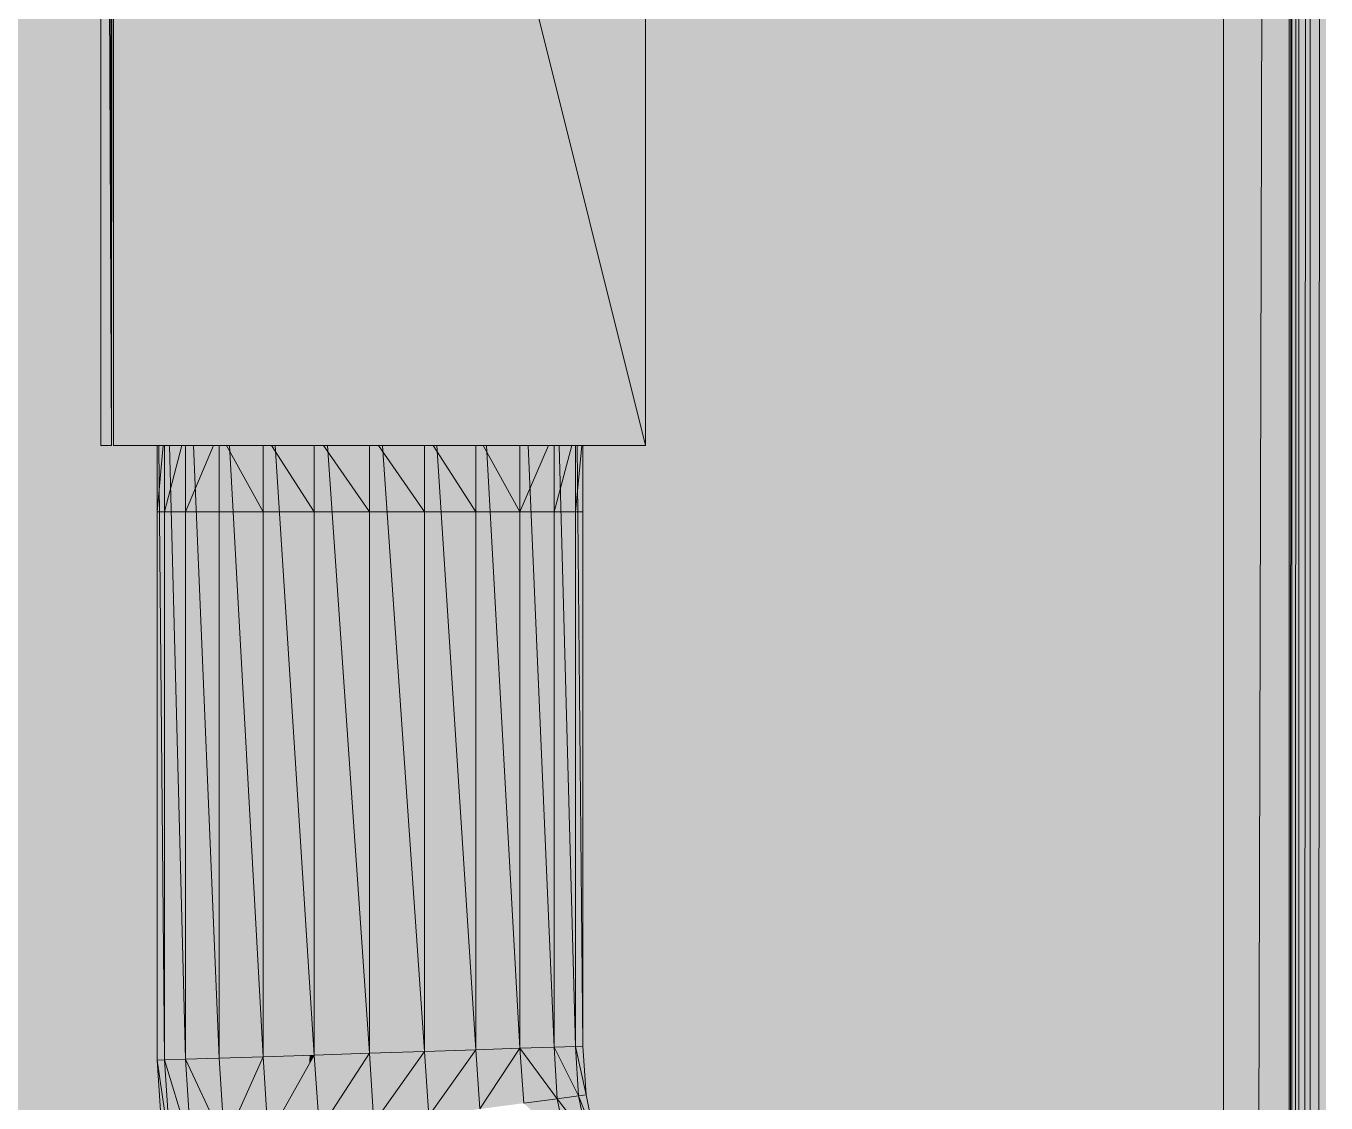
# Model space of a CAD drawing. Header units: millimetres. Extents: x 365175 to 2667127, y -330297 to -162108.
# Drawn here: x 2234770.6 to 2234829.3, y -326606.5 to -326557.9 of the extents above; entities that cross this region are included whole.
import ezdxf

# ---------------------------------------------------------------- set-up
doc = ezdxf.new("R2010")
doc.units = ezdxf.units.MM
doc.header["$MEASUREMENT"] = 0

# ---------------------------------------------------------------- blocks, each defined once
blk = doc.blocks.new('Élément de coupe_1359_3', base_point=(1963539.321, -327096.824))
at = {"linetype": 'Continuous', "lineweight": 0, "true_color": 0x000000}
h = blk.add_hatch(color=18, dxfattribs=at)
h.paths.add_polyline_path([(2231963.805, -327096.824), (2234824.646, -327096.824), (2234824.646, -326637.824), (2234809.835, -326637.824), (2234805.755, -326637.557), (2234801.447, -326636.699), (2234797.283, -326635.285), (2234793.336, -326633.34), (2234789.688, -326630.897), (2234786.376, -326627.997), (2234783.472, -326624.691), (2234781.036, -326621.034), (2234779.092, -326617.09), (2234777.676, -326612.926), (2234776.812, -326608.613), (2234776.548, -326604.539), (2234776.548, -326576.824), (2234774.008, -326576.824), (2234774.008, -326480.824), (2234798.575, -326480.824), (2234798.575, -326576.824), (2234795.75, -326576.824), (2234795.75, -326603.91), (2234795.894, -326606.101), (2234796.266, -326607.946), (2234796.866, -326609.728), (2234797.694, -326611.415), (2234798.738, -326612.979), (2234799.986, -326614.393), (2234801.402, -326615.633), (2234802.962, -326616.678), (2234804.641, -326617.51), (2234806.429, -326618.115), (2234808.277, -326618.482), (2234810.461, -326618.625), (2234824.646, -326618.625), (2234824.646, -326281.824), (2234812.642, -326281.824), (2234812.642, -326101.824), (2234824.646, -326101.824), (2234824.646, -325918.824), (2235139.587, -325918.824), (2235139.587, -326101.824), (2235151.59, -326101.824), (2235151.59, -326196.824), (2235463.648, -326196.824), (2235463.648, -323596.824), (2231963.805, -323596.824)])
h.paths.add_polyline_path([(2234755.674, -326308.866), (2234755.28, -326211.805), (2234757.37, -326117.259), (2234762.367, -326117.259), (2234781.849, -325235.832), (2234805.85, -325235.734), (2234805.85, -325340.181), (2234789.064, -326099.611), (2234790.897, -326099.611), (2234791.434, -326231.968), (2234789.345, -326326.513), (2234779.745, -326326.513), (2234779.678, -326310.1), (2234760.404, -326310.1), (2234760.4, -326308.866)], flags=0)
blk = doc.blocks.new('Élément de coupe_1366_3', base_point=(1963539.321, -327096.824))
at = {"linetype": 'Continuous', "lineweight": 0, "true_color": 0x000000}
for points in [[(2234824.646, -326618.625), (2234826.202, -326618.625), (2234827.109, -326281.824), (2234824.646, -326281.824)], [(2234824.646, -326618.625), (2234826.202, -326618.625), (2234827.109, -326281.824), (2234824.646, -326281.824)], [(2234824.647, -327196.224), (2234827.601, -327196.224), (2234827.601, -326281.824), (2234827.109, -326281.824), (2234826.202, -326618.625), (2234826.948, -326618.625), (2234826.972, -326618.984), (2234826.994, -326619.973), (2234827.012, -326621.524), (2234827.027, -326623.531), (2234827.035, -326625.858), (2234827.038, -326628.347), (2234827.035, -326630.827), (2234827.025, -326633.13), (2234827.011, -326635.099), (2234826.992, -326636.599), (2234826.97, -326637.528), (2234826.946, -326637.824), (2234826.15, -326637.824)], [(2234824.647, -327196.224), (2234827.601, -327196.224), (2234827.601, -326281.824), (2234827.109, -326281.824), (2234826.202, -326618.625), (2234826.948, -326618.625), (2234826.972, -326618.984), (2234826.994, -326619.973), (2234827.012, -326621.524), (2234827.027, -326623.531), (2234827.035, -326625.858), (2234827.038, -326628.347), (2234827.035, -326630.827), (2234827.025, -326633.13), (2234827.011, -326635.099), (2234826.992, -326636.599), (2234826.97, -326637.528), (2234826.946, -326637.824), (2234826.15, -326637.824)], [(2234827.601, -327196.824), (2234827.704, -326281.824), (2234827.601, -326281.824)], [(2234827.601, -327196.824), (2234827.704, -326281.824), (2234827.601, -326281.824)], [(2234827.704, -326281.824), (2234827.601, -327196.224), (2234827.724, -327196.224), (2234827.724, -326281.824)], [(2234827.704, -326281.824), (2234827.601, -327196.224), (2234827.724, -327196.224), (2234827.724, -326281.824)], [(2234827.724, -327196.824), (2234827.986, -326281.824), (2234827.786, -326281.824), (2234827.724, -326281.824)], [(2234827.724, -327196.824), (2234827.986, -326281.824), (2234827.786, -326281.824), (2234827.724, -326281.824)], [(2234827.724, -327196.224), (2234828.039, -327196.224), (2234828.039, -326281.824), (2234827.986, -326281.824)], [(2234827.724, -327196.224), (2234828.039, -327196.224), (2234828.039, -326281.824), (2234827.986, -326281.824)], [(2234828.47, -326281.824), (2234828.039, -326281.824), (2234828.039, -327196.824)], [(2234828.47, -326281.824), (2234828.039, -326281.824), (2234828.039, -327196.824)], [(2234828.47, -326281.824), (2234828.039, -327196.224), (2234828.557, -327196.224), (2234828.557, -326281.824)], [(2234828.47, -326281.824), (2234828.039, -327196.224), (2234828.557, -327196.224), (2234828.557, -326281.824)], [(2234829.148, -326281.824), (2234828.557, -327196.224), (2234829.266, -327196.224), (2234829.266, -326281.824)], [(2234829.148, -326281.824), (2234828.557, -327196.224), (2234829.266, -327196.224), (2234829.266, -326281.824)], [(2234828.557, -327196.824), (2234829.148, -326281.824), (2234828.557, -326281.824)], [(2234828.557, -327196.824), (2234829.148, -326281.824), (2234828.557, -326281.824)]]:
    blk.add_hatch(color=18, dxfattribs=at).paths.add_polyline_path(points)
at = {"color": 7, "linetype": 'Continuous', "lineweight": 20}
for p, q in [((2234824.646, -326618.625), (2234824.646, -326281.824)), ((2234827.109, -326281.824), (2234826.202, -326618.625)), ((2234827.601, -327196.824), (2234827.601, -326281.824)), ((2234827.704, -326281.824), (2234827.601, -327196.824)), ((2234827.986, -326281.824), (2234827.724, -327196.224)), ((2234827.724, -327196.224), (2234827.724, -326281.824)), ((2234828.47, -326281.824), (2234828.039, -327196.224)), ((2234828.039, -327196.224), (2234828.039, -326281.824)), ((2234828.557, -327196.224), (2234828.557, -326281.824)), ((2234829.148, -326281.824), (2234828.557, -327196.224))]:
    blk.add_line(p, q, dxfattribs=at)
blk = doc.blocks.new('Élément de coupe_1372_3', base_point=(1963539.321, -327096.824))
at = {"linetype": 'Continuous', "lineweight": 0, "true_color": 0x000000}
for points in [[(2234776.548, -326604.539), (2234776.872, -326604.529), (2234776.625, -326576.824), (2234776.548, -326576.824)], [(2234776.548, -326604.539), (2234776.872, -326604.529), (2234776.625, -326576.824), (2234776.548, -326576.824)], [(2234776.872, -326576.824), (2234776.625, -326576.824), (2234776.872, -326604.529)], [(2234776.872, -326576.824), (2234776.625, -326576.824), (2234776.872, -326604.529)], [(2234776.872, -326576.824), (2234776.872, -326604.529), (2234777.818, -326604.499), (2234777.096, -326576.824)], [(2234776.872, -326576.824), (2234776.872, -326604.529), (2234777.818, -326604.499), (2234777.096, -326576.824)], [(2234777.818, -326576.824), (2234777.096, -326576.824), (2234777.818, -326604.499)], [(2234777.818, -326576.824), (2234777.096, -326576.824), (2234777.818, -326604.499)], [(2234777.818, -326576.824), (2234777.818, -326604.499), (2234779.337, -326604.449), (2234778.179, -326576.824)], [(2234777.818, -326576.824), (2234777.818, -326604.499), (2234779.337, -326604.449), (2234778.179, -326576.824)], [(2234779.337, -326576.824), (2234778.179, -326576.824), (2234779.337, -326604.449)], [(2234779.337, -326576.824), (2234778.179, -326576.824), (2234779.337, -326604.449)], [(2234779.337, -326576.824), (2234779.337, -326604.449), (2234781.32, -326604.385), (2234779.808, -326576.824)], [(2234779.337, -326576.824), (2234779.337, -326604.449), (2234781.32, -326604.385), (2234779.808, -326576.824)], [(2234781.32, -326576.824), (2234779.808, -326576.824), (2234781.32, -326604.385)], [(2234781.32, -326576.824), (2234779.808, -326576.824), (2234781.32, -326604.385)], [(2234781.32, -326604.385), (2234783.633, -326604.31), (2234781.871, -326576.824), (2234781.32, -326576.824)], [(2234781.32, -326576.824), (2234781.32, -326604.385), (2234782.664, -326604.341), (2234783.42, -326603.011), (2234783.42, -326604.317), (2234783.633, -326604.31), (2234781.871, -326576.824)], [(2234783.633, -326576.824), (2234781.871, -326576.824), (2234783.633, -326604.31)], [(2234783.633, -326576.824), (2234781.871, -326576.824), (2234783.633, -326604.31)], [(2234783.633, -326604.31), (2234786.12, -326604.228), (2234784.227, -326576.824), (2234783.633, -326576.824)], [(2234783.633, -326604.31), (2234786.12, -326604.228), (2234784.227, -326576.824), (2234783.633, -326576.824)], [(2234786.12, -326576.824), (2234784.227, -326576.824), (2234786.12, -326604.228)], [(2234786.12, -326576.824), (2234784.227, -326576.824), (2234786.12, -326604.228)], [(2234786.12, -326576.824), (2234786.12, -326604.228), (2234788.601, -326604.147), (2234786.714, -326576.824)], [(2234786.12, -326576.824), (2234786.12, -326604.228), (2234788.601, -326604.147), (2234786.714, -326576.824)], [(2234786.714, -326576.824), (2234788.601, -326604.147), (2234788.601, -326576.824)], [(2234786.714, -326576.824), (2234788.601, -326604.147), (2234788.601, -326576.824)], [(2234788.601, -326576.824), (2234788.601, -326604.147), (2234790.92, -326604.071), (2234789.158, -326576.824)], [(2234788.601, -326576.824), (2234788.601, -326604.147), (2234790.92, -326604.071), (2234789.158, -326576.824)], [(2234790.92, -326576.824), (2234789.158, -326576.824), (2234790.92, -326604.071)], [(2234790.92, -326576.824), (2234789.158, -326576.824), (2234790.92, -326604.071)], [(2234790.92, -326604.071), (2234792.91, -326604.005), (2234791.399, -326576.824), (2234790.92, -326576.824)], [(2234790.92, -326604.071), (2234792.91, -326604.005), (2234791.399, -326576.824), (2234790.92, -326576.824)], [(2234791.399, -326576.824), (2234792.91, -326604.005), (2234792.91, -326576.824)], [(2234791.399, -326576.824), (2234792.91, -326604.005), (2234792.91, -326576.824)], [(2234792.91, -326576.824), (2234792.91, -326604.005), (2234794.451, -326603.954), (2234793.281, -326576.824)], [(2234792.91, -326576.824), (2234792.91, -326604.005), (2234794.451, -326603.954), (2234793.281, -326576.824)], [(2234793.281, -326576.824), (2234794.451, -326603.954), (2234794.451, -326576.824)], [(2234793.281, -326576.824), (2234794.451, -326603.954), (2234794.451, -326576.824)], [(2234794.451, -326603.954), (2234795.413, -326603.922), (2234794.683, -326576.824), (2234794.451, -326576.824)], [(2234794.451, -326603.954), (2234795.413, -326603.922), (2234794.683, -326576.824), (2234794.451, -326576.824)], [(2234794.683, -326576.824), (2234795.413, -326603.922), (2234795.413, -326576.824)], [(2234794.683, -326576.824), (2234795.413, -326603.922), (2234795.413, -326576.824)], [(2234795.413, -326576.824), (2234795.413, -326603.922), (2234795.75, -326603.91), (2234795.495, -326576.824)], [(2234795.413, -326576.824), (2234795.413, -326603.922), (2234795.75, -326603.91), (2234795.495, -326576.824)], [(2234795.75, -326576.824), (2234795.495, -326576.824), (2234795.75, -326603.91)], [(2234795.75, -326576.824), (2234795.495, -326576.824), (2234795.75, -326603.91)], [(2234786.12, -326604.228), (2234783.633, -326604.31), (2234783.861, -326607.697)], [(2234786.12, -326604.228), (2234783.633, -326604.31), (2234783.861, -326607.697)], [(2234783.861, -326607.697), (2234786.324, -326607.373), (2234786.12, -326604.228)], [(2234783.861, -326607.697), (2234786.324, -326607.373), (2234786.12, -326604.228)], [(2234786.12, -326604.228), (2234786.324, -326607.373), (2234788.601, -326604.147)], [(2234786.12, -326604.228), (2234786.324, -326607.373), (2234788.601, -326604.147)], [(2234786.324, -326607.373), (2234788.793, -326607.048), (2234788.601, -326604.147)], [(2234786.324, -326607.373), (2234788.793, -326607.048), (2234788.601, -326604.147)], [(2234788.601, -326604.147), (2234788.793, -326607.048), (2234790.92, -326604.071)], [(2234788.601, -326604.147), (2234788.793, -326607.048), (2234790.92, -326604.071)], [(2234791.1, -326606.743), (2234790.92, -326604.071), (2234788.793, -326607.048)], [(2234791.1, -326606.743), (2234790.92, -326604.071), (2234788.793, -326607.048)], [(2234792.91, -326604.005), (2234790.92, -326604.071), (2234791.1, -326606.743)], [(2234792.91, -326604.005), (2234790.92, -326604.071), (2234791.1, -326606.743)], [(2234793.078, -326606.481), (2234792.91, -326604.005), (2234791.1, -326606.743)], [(2234793.078, -326606.481), (2234792.91, -326604.005), (2234791.1, -326606.743)], [(2234794.595, -326606.278), (2234794.451, -326603.954), (2234792.91, -326604.005)], [(2234794.595, -326606.278), (2234794.451, -326603.954), (2234792.91, -326604.005)], [(2234793.078, -326606.481), (2234794.595, -326606.278), (2234792.91, -326604.005)], [(2234793.078, -326606.481), (2234794.595, -326606.278), (2234792.91, -326604.005)], [(2234795.413, -326603.922), (2234794.451, -326603.954), (2234795.557, -326606.148)], [(2234795.413, -326603.922), (2234794.451, -326603.954), (2234795.557, -326606.148)], [(2234794.595, -326606.278), (2234795.557, -326606.148), (2234794.451, -326603.954)], [(2234794.595, -326606.278), (2234795.557, -326606.148), (2234794.451, -326603.954)], [(2234795.75, -326603.91), (2234795.413, -326603.922), (2234795.894, -326606.101)], [(2234795.75, -326603.91), (2234795.413, -326603.922), (2234795.894, -326606.101)], [(2234795.557, -326606.148), (2234795.894, -326606.101), (2234795.413, -326603.922)], [(2234795.557, -326606.148), (2234795.894, -326606.101), (2234795.413, -326603.922)], [(2234776.548, -326604.539), (2234777.136, -326608.574), (2234776.872, -326604.529)], [(2234776.548, -326604.539), (2234777.136, -326608.574), (2234776.872, -326604.529)], [(2234776.548, -326604.539), (2234776.812, -326608.613), (2234777.136, -326608.574)], [(2234776.548, -326604.539), (2234776.812, -326608.613), (2234777.136, -326608.574)], [(2234776.872, -326604.529), (2234778.082, -326608.453), (2234777.818, -326604.499)], [(2234776.872, -326604.529), (2234778.082, -326608.453), (2234777.818, -326604.499)], [(2234777.136, -326608.574), (2234778.082, -326608.453), (2234776.872, -326604.529)], [(2234777.136, -326608.574), (2234778.082, -326608.453), (2234776.872, -326604.529)], [(2234779.589, -326608.256), (2234779.337, -326604.449), (2234777.818, -326604.499)], [(2234779.589, -326608.256), (2234779.337, -326604.449), (2234777.818, -326604.499)], [(2234778.082, -326608.453), (2234779.589, -326608.256), (2234777.818, -326604.499)], [(2234778.082, -326608.453), (2234779.589, -326608.256), (2234777.818, -326604.499)], [(2234779.337, -326604.449), (2234779.589, -326608.256), (2234781.32, -326604.385)], [(2234779.337, -326604.449), (2234779.589, -326608.256), (2234781.32, -326604.385)], [(2234781.32, -326604.385), (2234779.589, -326608.256), (2234781.559, -326607.999)], [(2234779.589, -326608.256), (2234780.503, -326608.137), (2234781.458, -326606.464), (2234781.32, -326604.385)], [(2234781.32, -326604.385), (2234781.559, -326607.999), (2234783.633, -326604.31)], [(2234781.32, -326604.385), (2234781.458, -326606.464), (2234782.664, -326604.341)], [(2234781.559, -326607.999), (2234783.861, -326607.697), (2234783.633, -326604.31)], [(2234783.409, -326604.709), (2234783.321, -326607.768), (2234783.861, -326607.697), (2234783.633, -326604.31)], [(2234783.409, -326604.709), (2234783.633, -326604.31), (2234783.42, -326604.317)], [(2234795.003, -326608.296), (2234794.595, -326606.278), (2234793.078, -326606.481)], [(2234795.003, -326608.296), (2234794.595, -326606.278), (2234793.078, -326606.481)], [(2234795.557, -326606.148), (2234794.595, -326606.278), (2234795.941, -326608.039)], [(2234795.557, -326606.148), (2234794.595, -326606.278), (2234795.941, -326608.039)], [(2234794.595, -326606.278), (2234795.003, -326608.296), (2234795.941, -326608.039)], [(2234794.595, -326606.278), (2234795.003, -326608.296), (2234795.941, -326608.039)], [(2234795.894, -326606.101), (2234795.557, -326606.148), (2234796.266, -326607.946)], [(2234795.894, -326606.101), (2234795.557, -326606.148), (2234796.266, -326607.946)], [(2234796.266, -326607.946), (2234795.557, -326606.148), (2234795.941, -326608.039)], [(2234796.266, -326607.946), (2234795.557, -326606.148), (2234795.941, -326608.039)]]:
    blk.add_hatch(color=18, dxfattribs=at).paths.add_polyline_path(points)
at = {"color": 7, "linetype": 'Continuous', "lineweight": 20}
for p, q in [((2234776.872, -326604.529), (2234776.625, -326576.824)), ((2234777.818, -326604.499), (2234777.096, -326576.824)), ((2234779.337, -326604.449), (2234778.179, -326576.824)), ((2234781.32, -326604.385), (2234779.808, -326576.824)), ((2234783.633, -326604.31), (2234781.871, -326576.824)), ((2234786.12, -326604.228), (2234784.227, -326576.824)), ((2234788.601, -326604.147), (2234786.714, -326576.824)), ((2234790.92, -326604.071), (2234789.158, -326576.824)), ((2234792.91, -326604.005), (2234791.399, -326576.824)), ((2234794.451, -326603.954), (2234793.281, -326576.824)), ((2234795.413, -326603.922), (2234794.683, -326576.824)), ((2234795.75, -326603.91), (2234795.495, -326576.824)), ((2234776.548, -326604.539), (2234776.548, -326579.824)), ((2234776.872, -326604.529), (2234776.872, -326579.824)), ((2234777.818, -326579.824), (2234777.818, -326604.499)), ((2234779.337, -326579.824), (2234779.337, -326604.449)), ((2234781.32, -326579.824), (2234781.32, -326604.385)), ((2234783.633, -326579.824), (2234783.633, -326604.31)), ((2234786.12, -326579.824), (2234786.12, -326604.228)), ((2234788.601, -326579.824), (2234788.601, -326604.147)), ((2234790.92, -326579.824), (2234790.92, -326604.071)), ((2234792.91, -326579.824), (2234792.91, -326604.005)), ((2234794.451, -326579.824), (2234794.451, -326603.954)), ((2234795.413, -326579.824), (2234795.413, -326603.922)), ((2234795.75, -326579.824), (2234795.75, -326603.91)), ((2234786.12, -326604.228), (2234783.633, -326604.31)), ((2234783.861, -326607.697), (2234786.12, -326604.228)), ((2234788.601, -326604.147), (2234786.12, -326604.228)), ((2234786.12, -326604.228), (2234786.324, -326607.373)), ((2234786.324, -326607.373), (2234788.601, -326604.147)), ((2234790.92, -326604.071), (2234788.601, -326604.147)), ((2234788.601, -326604.147), (2234788.793, -326607.048)), ((2234788.793, -326607.048), (2234790.92, -326604.071)), ((2234792.91, -326604.005), (2234790.92, -326604.071)), ((2234790.92, -326604.071), (2234791.1, -326606.743)), ((2234791.1, -326606.743), (2234792.91, -326604.005)), ((2234794.451, -326603.954), (2234792.91, -326604.005)), ((2234792.91, -326604.005), (2234793.078, -326606.481)), ((2234794.595, -326606.278), (2234792.91, -326604.005)), ((2234795.413, -326603.922), (2234794.451, -326603.954)), ((2234795.557, -326606.148), (2234794.451, -326603.954)), ((2234794.451, -326603.954), (2234794.595, -326606.278)), ((2234795.75, -326603.91), (2234795.413, -326603.922)), ((2234795.894, -326606.101), (2234795.413, -326603.922)), ((2234795.413, -326603.922), (2234795.557, -326606.148)), ((2234795.75, -326603.91), (2234795.894, -326606.101)), ((2234776.872, -326604.529), (2234776.548, -326604.539)), ((2234776.812, -326608.613), (2234776.548, -326604.539)), ((2234777.136, -326608.574), (2234776.548, -326604.539)), ((2234777.818, -326604.499), (2234776.872, -326604.529)), ((2234778.082, -326608.453), (2234776.872, -326604.529)), ((2234777.136, -326608.574), (2234776.872, -326604.529)), ((2234779.337, -326604.449), (2234777.818, -326604.499)), ((2234777.818, -326604.499), (2234778.082, -326608.453)), ((2234779.589, -326608.256), (2234777.818, -326604.499)), ((2234781.32, -326604.385), (2234779.337, -326604.449)), ((2234779.337, -326604.449), (2234779.589, -326608.256)), ((2234779.589, -326608.256), (2234781.32, -326604.385)), ((2234783.633, -326604.31), (2234781.32, -326604.385)), ((2234781.32, -326604.385), (2234781.559, -326607.999)), ((2234781.559, -326607.999), (2234783.633, -326604.31)), ((2234783.633, -326604.31), (2234783.861, -326607.697)), ((2234794.595, -326606.278), (2234793.078, -326606.481)), ((2234795.557, -326606.148), (2234794.595, -326606.278)), ((2234794.595, -326606.278), (2234795.003, -326608.296)), ((2234795.941, -326608.039), (2234794.595, -326606.278)), ((2234795.894, -326606.101), (2234795.557, -326606.148)), ((2234796.266, -326607.946), (2234795.557, -326606.148)), ((2234795.557, -326606.148), (2234795.941, -326608.039)), ((2234795.894, -326606.101), (2234796.266, -326607.946))]:
    blk.add_line(p, q, dxfattribs=at)
blk = doc.blocks.new('Élément de coupe_1373_3', base_point=(1963539.321, -327096.824))
at = {"color": 7, "linetype": 'Continuous', "lineweight": 20}
for p, q in [((2234776.818, -326576.824), (2234776.548, -326579.824)), ((2234776.548, -326579.824), (2234776.548, -326576.824)), ((2234777.66, -326576.824), (2234776.872, -326579.824)), ((2234776.872, -326579.824), (2234776.872, -326576.824)), ((2234779.084, -326576.824), (2234777.818, -326579.824)), ((2234777.818, -326579.824), (2234777.818, -326576.824)), ((2234779.337, -326579.824), (2234779.337, -326576.824)), ((2234781.32, -326579.824), (2234779.667, -326576.824)), ((2234781.32, -326579.824), (2234781.32, -326576.824)), ((2234783.633, -326579.824), (2234781.705, -326576.824)), ((2234783.633, -326579.824), (2234783.633, -326576.824)), ((2234786.12, -326579.824), (2234784.047, -326576.824)), ((2234786.12, -326579.824), (2234786.12, -326576.824)), ((2234788.601, -326579.824), (2234786.534, -326576.824)), ((2234788.601, -326579.824), (2234788.601, -326576.824)), ((2234790.92, -326579.824), (2234788.988, -326576.824)), ((2234790.92, -326579.824), (2234790.92, -326576.824)), ((2234792.91, -326579.824), (2234791.252, -326576.824)), ((2234792.91, -326579.824), (2234792.91, -326576.824)), ((2234794.194, -326576.824), (2234792.91, -326579.824)), ((2234794.451, -326579.824), (2234794.451, -326576.824)), ((2234795.253, -326576.824), (2234794.451, -326579.824)), ((2234795.413, -326579.824), (2234795.413, -326576.824)), ((2234795.694, -326576.824), (2234795.413, -326579.824)), ((2234795.75, -326579.824), (2234795.75, -326576.824)), ((2234776.548, -326579.824), (2234776.872, -326579.824)), ((2234776.872, -326579.824), (2234777.818, -326579.824)), ((2234777.818, -326579.824), (2234779.337, -326579.824)), ((2234779.337, -326579.824), (2234781.32, -326579.824)), ((2234781.32, -326579.824), (2234783.633, -326579.824)), ((2234783.633, -326579.824), (2234786.12, -326579.824)), ((2234786.12, -326579.824), (2234788.601, -326579.824)), ((2234788.601, -326579.824), (2234790.92, -326579.824)), ((2234790.92, -326579.824), (2234792.91, -326579.824)), ((2234792.91, -326579.824), (2234794.451, -326579.824)), ((2234794.451, -326579.824), (2234795.413, -326579.824)), ((2234795.413, -326579.824), (2234795.75, -326579.824))]:
    blk.add_line(p, q, dxfattribs=at)
blk = doc.blocks.new('Élément de coupe_1374_3', base_point=(1963539.321, -327096.824))
at = {"linetype": 'Continuous', "lineweight": 0, "true_color": 0x000000}
for points in [[(2234774.008, -326480.824), (2234774.49, -326576.824), (2234774.292, -326480.824)], [(2234774.008, -326480.824), (2234774.49, -326576.824), (2234774.292, -326480.824)], [(2234774.008, -326480.824), (2234774.008, -326576.824), (2234774.49, -326576.824)], [(2234774.008, -326480.824), (2234774.008, -326576.824), (2234774.49, -326576.824)]]:
    blk.add_hatch(color=18, dxfattribs=at).paths.add_polyline_path(points)
at = {"color": 7, "linetype": 'Continuous', "lineweight": 20}
for p, q in [((2234774.008, -326576.824), (2234774.008, -326480.824)), ((2234774.49, -326576.824), (2234774.008, -326480.824)), ((2234774.49, -326576.824), (2234774.008, -326576.824))]:
    blk.add_line(p, q, dxfattribs=at)
blk = doc.blocks.new('Élément de coupe_1375_3', base_point=(1963539.321, -327096.824))
at = {"linetype": 'Continuous', "lineweight": 0, "true_color": 0x000000}
for points in [[(2234774.292, -326480.824), (2234774.49, -326576.824), (2234774.576, -326480.824)], [(2234774.292, -326480.824), (2234774.49, -326576.824), (2234774.576, -326480.824)], [(2234774.576, -326480.824), (2234774.49, -326576.824), (2234774.576, -326576.824)], [(2234774.576, -326480.824), (2234774.49, -326576.824), (2234774.576, -326576.824)], [(2234798.575, -326576.824), (2234798.575, -326480.824), (2234774.576, -326480.824)], [(2234774.576, -326480.824), (2234774.576, -326576.824), (2234798.575, -326576.824)]]:
    blk.add_hatch(color=18, dxfattribs=at).paths.add_polyline_path(points)
at = {"color": 7, "linetype": 'Continuous', "lineweight": 20}
for p, q in [((2234774.49, -326576.824), (2234774.292, -326480.824)), ((2234774.576, -326480.824), (2234774.49, -326576.824)), ((2234774.576, -326480.824), (2234774.576, -326576.824)), ((2234798.575, -326576.824), (2234774.576, -326480.824)), ((2234798.575, -326576.824), (2234798.575, -326480.824)), ((2234798.575, -326576.824), (2234774.576, -326576.824))]:
    blk.add_line(p, q, dxfattribs=at)

msp = doc.modelspace()

# ---------------------------------------------------------------- block references
at = {"lineweight": 0}
for name in ['Élément de coupe_1359_3', 'Élément de coupe_1366_3', 'Élément de coupe_1374_3', 'Élément de coupe_1375_3', 'Élément de coupe_1372_3', 'Élément de coupe_1373_3']:
    msp.add_blockref(name, (1963539.321, -327096.824), dxfattribs=at)

doc.saveas('drawing.dxf')
